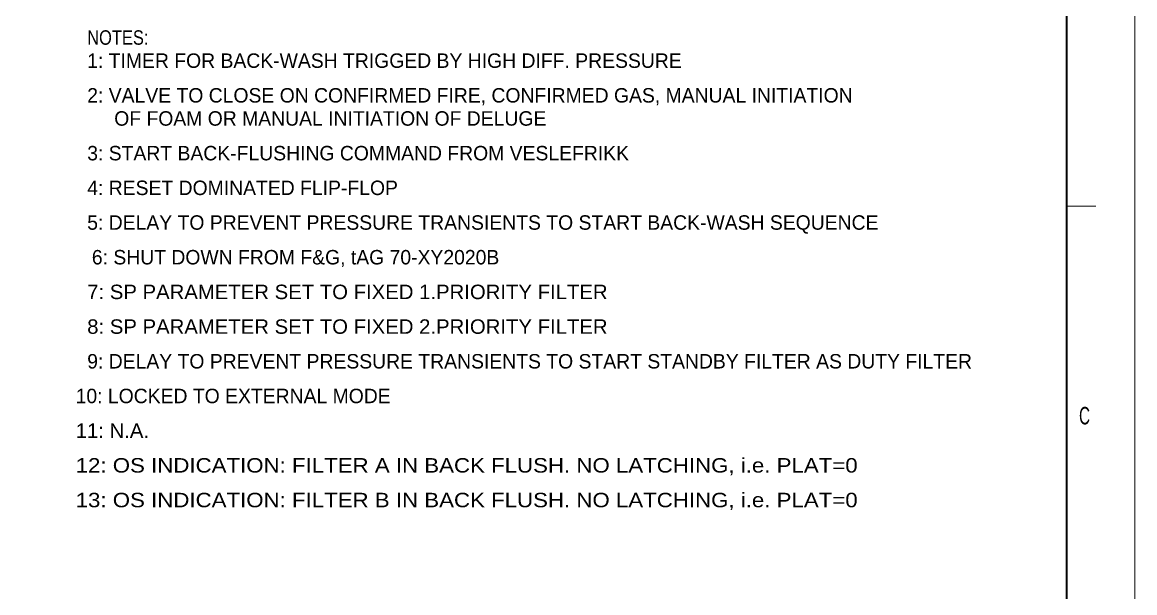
# Model space of a CAD drawing. Header units: millimetres. Extents: x 0 to 841, y 0 to 594.
# Drawn here: x 648.8 to 841, y 160 to 258.6 of the extents above; entities that cross this region are included whole.
import ezdxf
from ezdxf.enums import TextEntityAlignment as Align

# ---------------------------------------------------------------- set-up
doc = ezdxf.new("R2010")
doc.units = ezdxf.units.MM
doc.header["$LTSCALE"] = 0.8
for name, color, linetype, lineweight in [('1', 7, 'Continuous', 13), ('12', 7, 'Continuous', 13), ('9', 7, 'Continuous', 13)]:
    doc.layers.add(name, color=color, linetype=linetype, lineweight=lineweight)

msp = doc.modelspace()

# ---------------------------------------------------------------- linework, layer by layer
at = {"layer": '1'}
msp.add_line((834.2748, 226.8378), (829.263, 226.8378), dxfattribs=at)
at = {"layer": '1', "lineweight": 35}
msp.add_lwpolyline([(829.263, 112.0142), (829.263, 582.2276), (10.3331, 582.2276), (10.3331, 10.3819)], dxfattribs=at)
at = {"layer": '12'}
msp.add_lwpolyline([(0, 594), (841, 594), (841, 0), (0, 0)], close=True, dxfattribs=at)
at = {"layer": '9'}
msp.add_lwpolyline([(0, 0), (841, 0), (841, 594), (0, 594)], close=True, dxfattribs=at)

# ---------------------------------------------------------------- texts
at = {"layer": '1', "width": 0.65}
msp.add_text('C', height=3.02, dxfattribs=at).set_placement((833.2701, 189.0835), align=Align.RIGHT)
at = {"layer": '12'}
for s, width, p in [('NOTES:', 0.85, (660, 254.7496)), ('7: SP PARAMETER SET TO FIXED 1.PRIORITY FILTER', 1.05, (660, 210.7496)), ('8: SP PARAMETER SET TO FIXED 2.PRIORITY FILTER', 1.05, (660, 204.7496)), ('11: N.A.', 1.05, (658, 186.7496)), ('12: OS INDICATION: FILTER A IN BACK FLUSH. NO LATCHING, i.e. PLAT=0', 1.15, (658, 180.7496)), ('13: OS INDICATION: FILTER B IN BACK FLUSH. NO LATCHING, i.e. PLAT=0', 1.15, (658, 174.7496))]:
    msp.add_text(s, height=2.5, dxfattribs=dict(at, width=width)).set_placement(p)
for s, p in [('1: TIMER FOR BACK-WASH TRIGGED BY HIGH DIFF. PRESSURE', (660, 250.7496)), ('2: VALVE TO CLOSE ON CONFIRMED FIRE, CONFIRMED GAS, MANUAL INITIATION', (660, 244.7496)), ('3: START BACK-FLUSHING COMMAND FROM VESLEFRIKK', (660, 234.7496)), ('4: RESET DOMINATED FLIP-FLOP', (660, 228.7496)), ('5: DELAY TO PREVENT PRESSURE TRANSIENTS TO START BACK-WASH SEQUENCE', (660, 222.7496)), ('9: DELAY TO PREVENT PRESSURE TRANSIENTS TO START STANDBY FILTER AS DUTY FILTER', (660, 198.7496)), ('10: LOCKED TO EXTERNAL MODE', (658, 192.7496))]:
    msp.add_text(s, height=2.5, dxfattribs=at).set_placement(p)
for s, p in [('OF FOAM OR MANUAL INITIATION OF DELUGE', (702, 240.7496)), ('6: SHUT DOWN FROM F&G, tAG 70-XY2020B', (696, 216.7496))]:
    msp.add_text(s, height=2.5, dxfattribs=at).set_placement(p, align=Align.CENTER)

doc.saveas('drawing.dxf')
